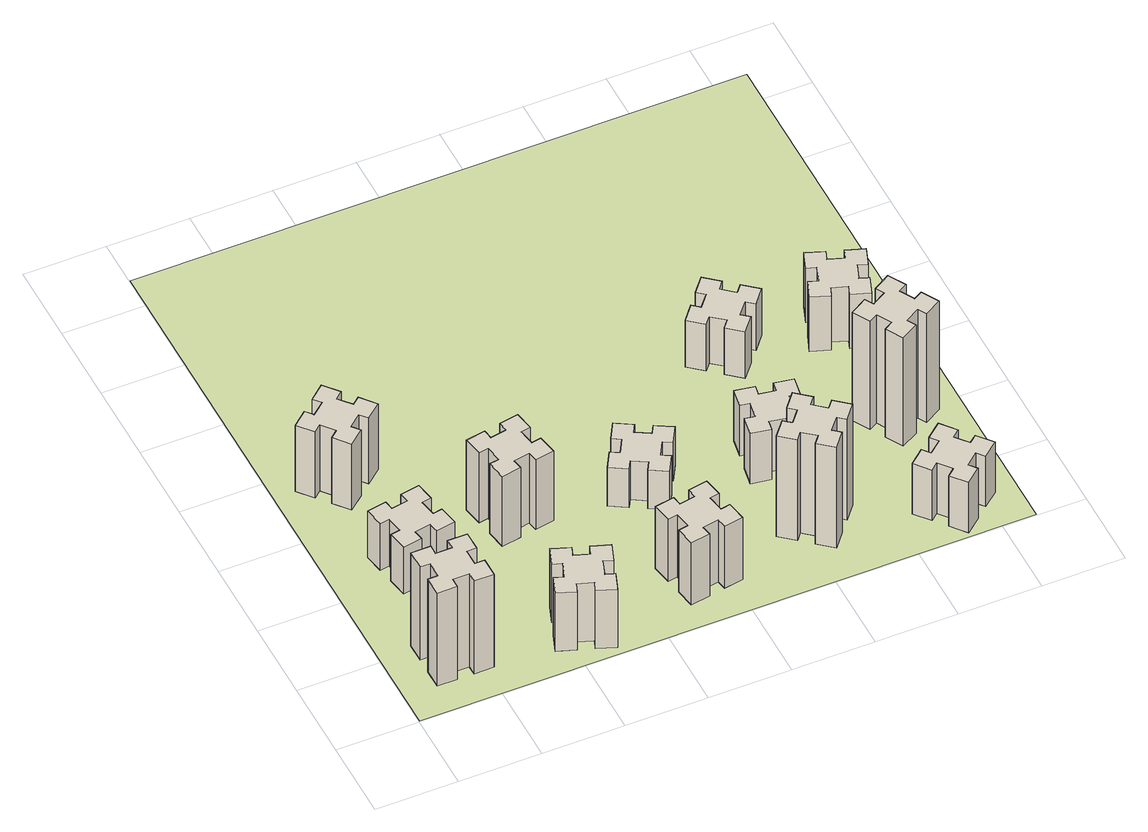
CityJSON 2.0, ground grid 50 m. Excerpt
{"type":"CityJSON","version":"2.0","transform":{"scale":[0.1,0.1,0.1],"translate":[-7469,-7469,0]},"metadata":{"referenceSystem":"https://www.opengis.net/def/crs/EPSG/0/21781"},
"CityObjects":{
"building1":{"type":"Building","attributes":{"class":"1000","function":"1000","usage":"1000","yearOfConstruction":2016,"roofType":"1000","measuredHeight":72,"storeysAboveGround":30,"storeysBelowGround":0},"geometry":[{"type":"Solid","lod":"1","boundaries":[[[[0,1,2,3,4,5,6,7,8,9,10,11,12,13,14,15,16,17,18,19]],[[17,16,20,21]],[[16,15,22,20]],[[15,14,23,22]],[[14,13,24,23]],[[13,12,25,24]],[[12,11,26,25]],[[11,10,27,26]],[[10,9,28,27]],[[9,8,29,28]],[[8,7,30,29]],[[7,6,31,30]],[[6,5,32,31]],[[5,4,33,32]],[[4,3,34,33]],[[3,2,35,34]],[[2,1,36,35]],[[1,0,37,36]],[[0,19,38,37]],[[19,18,39,38]],[[18,17,21,39]],[[24,25,26,27,28,29,30,31,32,33,34,35,36,37,38,39,21,20,22,23]]]]}]},
"building2":{"type":"Building","attributes":{"class":"1000","function":"1000","usage":"1000","yearOfConstruction":2016,"roofType":"1000","measuredHeight":36,"storeysAboveGround":30,"storeysBelowGround":0},"geometry":[{"type":"Solid","lod":"1","boundaries":[[[[40,41,42,43,44,45,46,47,48,49,50,51,52,53,54,55,56,57,58,59]],[[57,56,60,61]],[[56,55,62,60]],[[55,54,63,62]],[[54,53,64,63]],[[53,52,65,64]],[[52,51,66,65]],[[51,50,67,66]],[[50,49,68,67]],[[49,48,69,68]],[[48,47,70,69]],[[47,46,71,70]],[[46,45,72,71]],[[45,44,73,72]],[[44,43,74,73]],[[43,42,75,74]],[[42,41,76,75]],[[41,40,77,76]],[[40,59,78,77]],[[59,58,79,78]],[[58,57,61,79]],[[64,65,66,67,68,69,70,71,72,73,74,75,76,77,78,79,61,60,62,63]]]]}]},
"building3":{"type":"Building","attributes":{"class":"1000","function":"1000","usage":"1000","yearOfConstruction":2016,"roofType":"1000","measuredHeight":51,"storeysAboveGround":30,"storeysBelowGround":0},"geometry":[{"type":"Solid","lod":"1","boundaries":[[[[80,81,82,83,84,85,86,87,88,89,90,91,92,93,94,95,96,97,98,99]],[[97,96,100,101]],[[96,95,102,100]],[[95,94,103,102]],[[94,93,104,103]],[[93,92,105,104]],[[92,91,106,105]],[[91,90,107,106]],[[90,89,108,107]],[[89,88,109,108]],[[88,87,110,109]],[[87,86,111,110]],[[86,85,112,111]],[[85,84,113,112]],[[84,83,114,113]],[[83,82,115,114]],[[82,81,116,115]],[[81,80,117,116]],[[80,99,118,117]],[[99,98,119,118]],[[98,97,101,119]],[[104,105,106,107,108,109,110,111,112,113,114,115,116,117,118,119,101,100,102,103]]]]}]},
"building4":{"type":"Building","attributes":{"class":"1000","function":"1000","usage":"1000","yearOfConstruction":2016,"roofType":"1000","measuredHeight":45,"storeysAboveGround":30,"storeysBelowGround":0},"geometry":[{"type":"Solid","lod":"1","boundaries":[[[[120,121,122,123,124,125,126,127,128,129,130,131,132,133,134,135,136,137,138,139]],[[137,136,140,141]],[[136,135,142,140]],[[135,134,143,142]],[[134,133,144,143]],[[133,132,145,144]],[[132,131,146,145]],[[131,130,147,146]],[[130,129,148,147]],[[129,128,149,148]],[[128,127,150,149]],[[127,126,151,150]],[[126,125,152,151]],[[125,124,153,152]],[[124,123,154,153]],[[123,122,155,154]],[[122,121,156,155]],[[121,120,157,156]],[[120,139,158,157]],[[139,138,159,158]],[[138,137,141,159]],[[144,145,146,147,148,149,150,151,152,153,154,155,156,157,158,159,141,140,142,143]]]]}]},
"building5":{"type":"Building","attributes":{"class":"1000","function":"1000","usage":"1000","yearOfConstruction":2016,"roofType":"1000","measuredHeight":54,"storeysAboveGround":30,"storeysBelowGround":0},"geometry":[{"type":"Solid","lod":"1","boundaries":[[[[160,161,162,163,164,165,166,167,168,169,170,171,172,173,174,175,176,177,178,179]],[[177,176,180,181]],[[176,175,182,180]],[[175,174,183,182]],[[174,173,184,183]],[[173,172,185,184]],[[172,171,186,185]],[[171,170,187,186]],[[170,169,188,187]],[[169,168,189,188]],[[168,167,190,189]],[[167,166,191,190]],[[166,165,192,191]],[[165,164,193,192]],[[164,163,194,193]],[[163,162,195,194]],[[162,161,196,195]],[[161,160,197,196]],[[160,179,198,197]],[[179,178,199,198]],[[178,177,181,199]],[[184,185,186,187,188,189,190,191,192,193,194,195,196,197,198,199,181,180,182,183]]]]}]},
"building6":{"type":"Building","attributes":{"class":"1000","function":"1000","usage":"1000","yearOfConstruction":2016,"roofType":"1000","measuredHeight":48,"storeysAboveGround":30,"storeysBelowGround":0},"geometry":[{"type":"Solid","lod":"1","boundaries":[[[[200,201,202,203,204,205,206,207,208,209,210,211,212,213,214,215,216,217,218,219]],[[217,216,220,221]],[[216,215,222,220]],[[215,214,223,222]],[[214,213,224,223]],[[213,212,225,224]],[[212,211,226,225]],[[211,210,227,226]],[[210,209,228,227]],[[209,208,229,228]],[[208,207,230,229]],[[207,206,231,230]],[[206,205,232,231]],[[205,204,233,232]],[[204,203,234,233]],[[203,202,235,234]],[[202,201,236,235]],[[201,200,237,236]],[[200,219,238,237]],[[219,218,239,238]],[[218,217,221,239]],[[224,225,226,227,228,229,230,231,232,233,234,235,236,237,238,239,221,220,222,223]]]]}]},
"building7":{"type":"Building","attributes":{"class":"1000","function":"1000","usage":"1000","yearOfConstruction":2016,"roofType":"1000","measuredHeight":30,"storeysAboveGround":30,"storeysBelowGround":0},"geometry":[{"type":"Solid","lod":"1","boundaries":[[[[240,241,242,243,244,245,246,247,248,249,250,251,252,253,254,255,256,257,258,259]],[[257,256,260,261]],[[256,255,262,260]],[[255,254,263,262]],[[254,253,264,263]],[[253,252,265,264]],[[252,251,266,265]],[[251,250,267,266]],[[250,249,268,267]],[[249,248,269,268]],[[248,247,270,269]],[[247,246,271,270]],[[246,245,272,271]],[[245,244,273,272]],[[244,243,274,273]],[[243,242,275,274]],[[242,241,276,275]],[[241,240,277,276]],[[240,259,278,277]],[[259,258,279,278]],[[258,257,261,279]],[[264,265,266,267,268,269,270,271,272,273,274,275,276,277,278,279,261,260,262,263]]]]}]},
"building8":{"type":"Building","attributes":{"class":"1000","function":"1000","usage":"1000","yearOfConstruction":2016,"roofType":"1000","measuredHeight":78,"storeysAboveGround":30,"storeysBelowGround":0},"geometry":[{"type":"Solid","lod":"1","boundaries":[[[[280,281,282,283,284,285,286,287,288,289,290,291,292,293,294,295,296,297,298,299]],[[297,296,300,301]],[[296,295,302,300]],[[295,294,303,302]],[[294,293,304,303]],[[293,292,305,304]],[[292,291,306,305]],[[291,290,307,306]],[[290,289,308,307]],[[289,288,309,308]],[[288,287,310,309]],[[287,286,311,310]],[[286,285,312,311]],[[285,284,313,312]],[[284,283,314,313]],[[283,282,315,314]],[[282,281,316,315]],[[281,280,317,316]],[[280,299,318,317]],[[299,298,319,318]],[[298,297,301,319]],[[304,305,306,307,308,309,310,311,312,313,314,315,316,317,318,319,301,300,302,303]]]]}]},
"building9":{"type":"Building","attributes":{"class":"1000","function":"1000","usage":"1000","yearOfConstruction":2016,"roofType":"1000","measuredHeight":39,"storeysAboveGround":30,"storeysBelowGround":0},"geometry":[{"type":"Solid","lod":"1","boundaries":[[[[320,321,322,323,324,325,326,327,328,329,330,331,332,333,334,335,336,337,338,339]],[[337,336,340,341]],[[336,335,342,340]],[[335,334,343,342]],[[334,333,344,343]],[[333,332,345,344]],[[332,331,346,345]],[[331,330,347,346]],[[330,329,348,347]],[[329,328,349,348]],[[328,327,350,349]],[[327,326,351,350]],[[326,325,352,351]],[[325,324,353,352]],[[324,323,354,353]],[[323,322,355,354]],[[322,321,356,355]],[[321,320,357,356]],[[320,339,358,357]],[[339,338,359,358]],[[338,337,341,359]],[[344,345,346,347,348,349,350,351,352,353,354,355,356,357,358,359,341,340,342,343]]]]}]},
"building10":{"type":"Building","attributes":{"class":"1000","function":"1000","usage":"1000","yearOfConstruction":2016,"roofType":"1000","measuredHeight":36,"storeysAboveGround":30,"storeysBelowGround":0},"geometry":[{"type":"Solid","lod":"1","boundaries":[[[[360,361,362,363,364,365,366,367,368,369,370,371,372,373,374,375,376,377,378,379]],[[377,376,380,381]],[[376,375,382,380]],[[375,374,383,382]],[[374,373,384,383]],[[373,372,385,384]],[[372,371,386,385]],[[371,370,387,386]],[[370,369,388,387]],[[369,368,389,388]],[[368,367,390,389]],[[367,366,391,390]],[[366,365,392,391]],[[365,364,393,392]],[[364,363,394,393]],[[363,362,395,394]],[[362,361,396,395]],[[361,360,397,396]],[[360,379,398,397]],[[379,378,399,398]],[[378,377,381,399]],[[384,385,386,387,388,389,390,391,392,393,394,395,396,397,398,399,381,380,382,383]]]]}]},
"building11":{"type":"Building","attributes":{"class":"1000","function":"1000","usage":"1000","yearOfConstruction":2016,"roofType":"1000","measuredHeight":39,"storeysAboveGround":30,"storeysBelowGround":0},"geometry":[{"type":"Solid","lod":"1","boundaries":[[[[400,401,402,403,404,405,406,407,408,409,410,411,412,413,414,415,416,417,418,419]],[[417,416,420,421]],[[416,415,422,420]],[[415,414,423,422]],[[414,413,424,423]],[[413,412,425,424]],[[412,411,426,425]],[[411,410,427,426]],[[410,409,428,427]],[[409,408,429,428]],[[408,407,430,429]],[[407,406,431,430]],[[406,405,432,431]],[[405,404,433,432]],[[404,403,434,433]],[[403,402,435,434]],[[402,401,436,435]],[[401,400,437,436]],[[400,419,438,437]],[[419,418,439,438]],[[418,417,421,439]],[[424,425,426,427,428,429,430,431,432,433,434,435,436,437,438,439,421,420,422,423]]]]}]},
"building12":{"type":"Building","attributes":{"class":"1000","function":"1000","usage":"1000","yearOfConstruction":2016,"roofType":"1000","measuredHeight":84,"storeysAboveGround":30,"storeysBelowGround":0},"geometry":[{"type":"Solid","lod":"1","boundaries":[[[[440,441,442,443,444,445,446,447,448,449,450,451,452,453,454,455,456,457,458,459]],[[457,456,460,461]],[[456,455,462,460]],[[455,454,463,462]],[[454,453,464,463]],[[453,452,465,464]],[[452,451,466,465]],[[451,450,467,466]],[[450,449,468,467]],[[449,448,469,468]],[[448,447,470,469]],[[447,446,471,470]],[[446,445,472,471]],[[445,444,473,472]],[[444,443,474,473]],[[443,442,475,474]],[[442,441,476,475]],[[441,440,477,476]],[[440,459,478,477]],[[459,458,479,478]],[[458,457,461,479]],[[464,465,466,467,468,469,470,471,472,473,474,475,476,477,478,479,461,460,462,463]]]]}]},
"building13":{"type":"Building","attributes":{"class":"1000","function":"1000","usage":"1000","yearOfConstruction":2016,"roofType":"1000","measuredHeight":42,"storeysAboveGround":30,"storeysBelowGround":0},"geometry":[{"type":"Solid","lod":"1","boundaries":[[[[480,481,482,483,484,485,486,487,488,489,490,491,492,493,494,495,496,497,498,499]],[[497,496,500,501]],[[496,495,502,500]],[[495,494,503,502]],[[494,493,504,503]],[[493,492,505,504]],[[492,491,506,505]],[[491,490,507,506]],[[490,489,508,507]],[[489,488,509,508]],[[488,487,510,509]],[[487,486,511,510]],[[486,485,512,511]],[[485,484,513,512]],[[484,483,514,513]],[[483,482,515,514]],[[482,481,516,515]],[[481,480,517,516]],[[480,499,518,517]],[[499,498,519,518]],[[498,497,501,519]],[[504,505,506,507,508,509,510,511,512,513,514,515,516,517,518,519,501,500,502,503]]]]}]},
"landuse1":{"type":"LandUse","attributes":{"name":"plot1","function":"1010"},"geometry":[{"type":"MultiSurface","lod":"1","boundaries":[[[520,521,522,523]]]}]}
},
"vertices":[
[325,265,0],[425,265,0],[425,205,0],[545,205,0],[545,325,0],[485,325,0],[485,425,0],[545,425,0],[545,545,0],[425,545,0],[425,485,0],[325,485,0],[325,545,0],[205,545,0],[205,425,0],[265,425,0],[265,325,0],[205,325,0],[205,205,0],[325,205,0],[265,325,720],[205,325,720],[265,425,720],[205,425,720],[205,545,720],[325,545,720],[325,485,720],[425,485,720],[425,545,720],[545,545,720],[545,425,720],[485,425,720],[485,325,720],[545,325,720],[545,205,720],[425,205,720],[425,265,720],[325,265,720],[325,205,720],[205,205,720],
[445,998,0],[544,1016,0],[554,957,0],[672,977,0],[651,1096,0],[592,1085,0],[575,1184,0],[634,1194,0],[613,1312,0],[495,1291,0],[505,1232,0],[407,1215,0],[397,1274,0],[278,1253,0],[299,1135,0],[358,1145,0],[376,1047,0],[317,1037,0],[337,918,0],[456,939,0],[376,1047,360],[317,1037,360],[358,1145,360],[299,1135,360],[278,1253,360],[397,1274,360],[407,1215,360],[505,1232,360],[495,1291,360],[613,1312,360],[634,1194,360],[575,1184,360],[592,1085,360],[651,1096,360],[672,977,360],[554,957,360],[544,1016,360],[445,998,360],[456,939,360],[337,918,360],
[492,1888,0],[427,1964,0],[473,2003,0],[396,2095,0],[304,2018,0],[343,1972,0],[266,1907,0],[228,1953,0],[136,1876,0],[213,1784,0],[259,1823,0],[323,1746,0],[277,1708,0],[354,1616,0],[446,1693,0],[408,1739,0],[484,1803,0],[523,1757,0],[615,1834,0],[538,1926,0],[484,1803,510],[523,1757,510],[408,1739,510],[446,1693,510],[354,1616,510],[277,1708,510],[323,1746,510],[259,1823,510],[213,1784,510],[136,1876,510],[228,1953,510],[266,1907,510],[343,1972,510],[304,2018,510],[396,2095,510],[473,2003,510],[427,1964,510],[492,1888,510],[538,1926,510],[615,1834,510],
[1200,362,0],[1106,396,0],[1127,452,0],[1014,493,0],[973,380,0],[1029,360,0],[995,266,0],[939,287,0],[897,174,0],[1010,133,0],[1031,189,0],[1125,155,0],[1104,99,0],[1217,57,0],[1258,170,0],[1202,191,0],[1236,285,0],[1292,264,0],[1333,377,0],[1220,418,0],[1236,285,450],[1292,264,450],[1202,191,450],[1258,170,450],[1217,57,450],[1104,99,450],[1125,155,450],[1031,189,450],[1010,133,450],[897,174,450],[939,287,450],[995,266,450],[1029,360,450],[973,380,450],[1014,493,450],[1127,452,450],[1106,396,450],[1200,362,450],[1220,418,450],[1333,377,450],
[1232,1185,0],[1215,1284,0],[1274,1294,0],[1253,1412,0],[1135,1391,0],[1145,1332,0],[1047,1315,0],[1037,1374,0],[918,1353,0],[939,1235,0],[998,1245,0],[1016,1147,0],[957,1137,0],[977,1018,0],[1096,1039,0],[1085,1098,0],[1184,1116,0],[1194,1057,0],[1312,1077,0],[1291,1196,0],[1184,1116,540],[1194,1057,540],[1085,1098,540],[1096,1039,540],[977,1018,540],[957,1137,540],[1016,1147,540],[998,1245,540],[939,1235,540],[918,1353,540],[1037,1374,540],[1047,1315,540],[1145,1332,540],[1135,1391,540],[1253,1412,540],[1274,1294,540],[1215,1284,540],[1232,1185,540],[1291,1196,540],[1312,1077,540],
[1738,405,0],[1756,307,0],[1697,297,0],[1717,178,0],[1836,199,0],[1825,258,0],[1924,276,0],[1934,217,0],[2052,237,0],[2031,356,0],[1972,345,0],[1955,444,0],[2014,454,0],[1993,572,0],[1875,551,0],[1885,492,0],[1787,475,0],[1777,534,0],[1658,513,0],[1679,395,0],[1787,475,480],[1777,534,480],[1885,492,480],[1875,551,480],[1993,572,480],[2014,454,480],[1955,444,480],[1972,345,480],[2031,356,480],[2052,237,480],[1934,217,480],[1924,276,480],[1825,258,480],[1836,199,480],[1717,178,480],[1697,297,480],[1756,307,480],[1738,405,480],[1679,395,480],[1658,513,480],
[1757,1045,0],[1844,995,0],[1814,943,0],[1918,883,0],[1978,987,0],[1926,1017,0],[1976,1104,0],[2028,1074,0],[2088,1178,0],[1984,1238,0],[1954,1186,0],[1867,1236,0],[1897,1288,0],[1793,1348,0],[1733,1244,0],[1785,1214,0],[1735,1127,0],[1683,1157,0],[1623,1053,0],[1727,993,0],[1735,1127,300],[1683,1157,300],[1785,1214,300],[1733,1244,300],[1793,1348,300],[1897,1288,300],[1867,1236,300],[1954,1186,300],[1984,1238,300],[2088,1178,300],[2028,1074,300],[1976,1104,300],[1926,1017,300],[1978,987,300],[1918,883,300],[1814,943,300],[1844,995,300],[1757,1045,300],[1727,993,300],[1623,1053,300],
[2704,527,0],[2628,592,0],[2666,638,0],[2574,715,0],[2497,623,0],[2543,584,0],[2479,508,0],[2433,546,0],[2356,454,0],[2448,377,0],[2486,423,0],[2563,359,0],[2524,313,0],[2616,236,0],[2693,328,0],[2647,366,0],[2712,443,0],[2758,404,0],[2835,496,0],[2743,573,0],[2712,443,780],[2758,404,780],[2647,366,780],[2693,328,780],[2616,236,780],[2524,313,780],[2563,359,780],[2486,423,780],[2448,377,780],[2356,454,780],[2433,546,780],[2479,508,780],[2543,584,780],[2497,623,780],[2574,715,780],[2666,638,780],[2628,592,780],[2704,527,780],[2743,573,780],[2835,496,780],
[2496,1084,0],[2478,985,0],[2419,996,0],[2398,877,0],[2517,857,0],[2527,916,0],[2625,898,0],[2615,839,0],[2733,818,0],[2754,937,0],[2695,947,0],[2712,1045,0],[2771,1035,0],[2792,1153,0],[2674,1174,0],[2664,1115,0],[2565,1132,0],[2576,1191,0],[2457,1212,0],[2437,1094,0],[2565,1132,390],[2576,1191,390],[2664,1115,390],[2674,1174,390],[2792,1153,390],[2771,1035,390],[2712,1045,390],[2695,947,390],[2754,937,390],[2733,818,390],[2615,839,390],[2625,898,390],[2527,916,390],[2517,857,390],[2398,877,390],[2419,996,390],[2478,985,390],[2496,1084,390],[2437,1094,390],[2457,1212,390],
[2747,1746,0],[2812,1823,0],[2858,1784,0],[2935,1876,0],[2843,1953,0],[2804,1907,0],[2728,1972,0],[2766,2018,0],[2674,2095,0],[2597,2003,0],[2643,1964,0],[2579,1888,0],[2533,1926,0],[2456,1834,0],[2548,1757,0],[2586,1803,0],[2663,1739,0],[2624,1693,0],[2716,1616,0],[2793,1708,0],[2663,1739,360],[2624,1693,360],[2586,1803,360],[2548,1757,360],[2456,1834,360],[2533,1926,360],[2579,1888,360],[2643,1964,360],[2597,2003,360],[2674,2095,360],[2766,2018,360],[2728,1972,360],[2804,1907,360],[2843,1953,360],[2935,1876,360],[2858,1784,360],[2812,1823,360],[2747,1746,360],[2793,1708,360],[2716,1616,360],
[3368,159,0],[3444,223,0],[3483,177,0],[3575,254,0],[3498,346,0],[3452,308,0],[3387,384,0],[3433,423,0],[3356,515,0],[3264,438,0],[3303,392,0],[3226,327,0],[3188,373,0],[3096,296,0],[3173,204,0],[3219,243,0],[3283,166,0],[3237,128,0],[3314,36,0],[3406,113,0],[3283,166,390],[3237,128,390],[3219,243,390],[3173,204,390],[3096,296,390],[3188,373,390],[3226,327,390],[3303,392,390],[3264,438,390],[3356,515,390],[3433,423,390],[3387,384,390],[3452,308,390],[3498,346,390],[3575,254,390],[3483,177,390],[3444,223,390],[3368,159,390],[3406,113,390],[3314,36,390],
[3215,1004,0],[3265,917,0],[3213,887,0],[3273,783,0],[3377,843,0],[3347,895,0],[3434,945,0],[3464,893,0],[3568,953,0],[3508,1057,0],[3456,1027,0],[3406,1114,0],[3458,1144,0],[3398,1248,0],[3294,1188,0],[3324,1136,0],[3237,1086,0],[3207,1138,0],[3103,1078,0],[3163,974,0],[3237,1086,840],[3207,1138,840],[3324,1136,840],[3294,1188,840],[3398,1248,840],[3458,1144,840],[3406,1114,840],[3456,1027,840],[3508,1057,840],[3568,953,840],[3464,893,840],[3434,945,840],[3347,895,840],[3377,843,840],[3273,783,840],[3213,887,840],[3265,917,840],[3215,1004,840],[3163,974,840],[3103,1078,840],
[3420,1842,0],[3326,1876,0],[3347,1932,0],[3234,1973,0],[3193,1860,0],[3249,1840,0],[3215,1746,0],[3159,1767,0],[3117,1654,0],[3230,1613,0],[3251,1669,0],[3345,1635,0],[3324,1579,0],[3437,1537,0],[3478,1650,0],[3422,1671,0],[3456,1765,0],[3512,1744,0],[3553,1857,0],[3440,1898,0],[3456,1765,420],[3512,1744,420],[3422,1671,420],[3478,1650,420],[3437,1537,420],[3324,1579,420],[3345,1635,420],[3251,1669,420],[3230,1613,420],[3117,1654,420],[3159,1767,420],[3215,1746,420],[3249,1840,420],[3193,1860,420],[3234,1973,420],[3347,1932,420],[3326,1876,420],[3420,1842,420],[3440,1898,420],[3553,1857,420],
[5,3705,0],[3705,3705,0],[3705,5,0],[5,5,0]
]}
